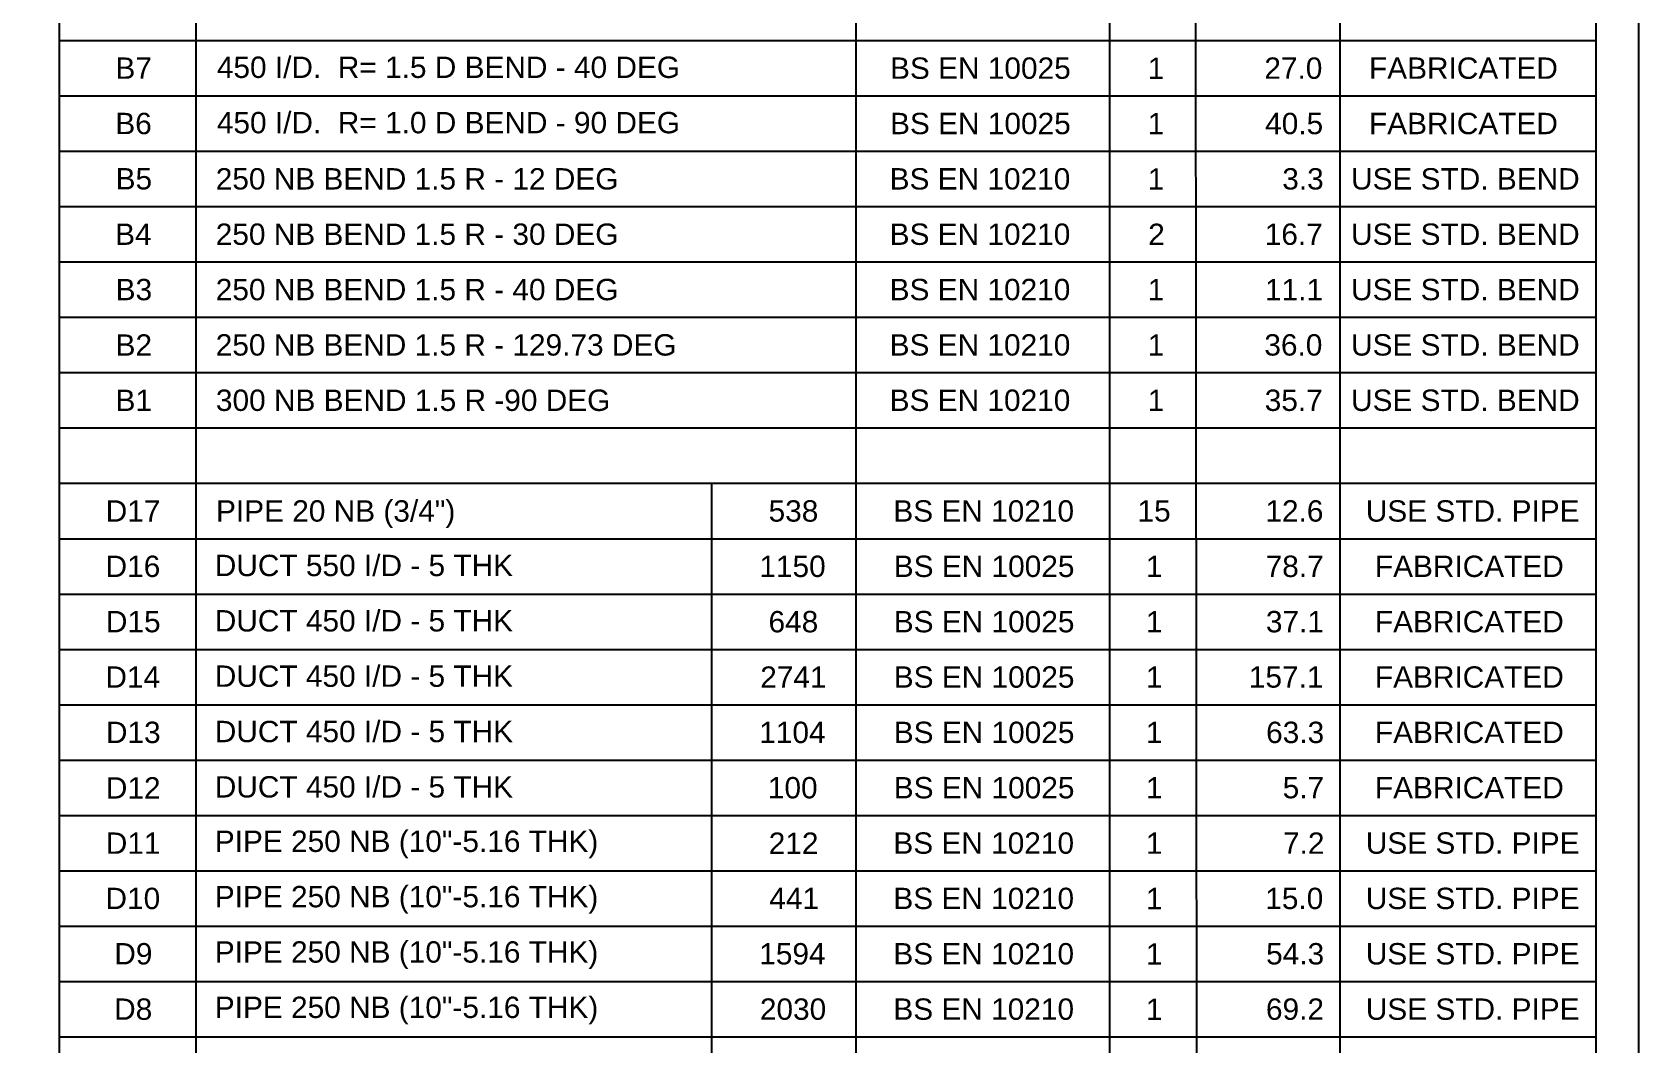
# Model space of a CAD drawing. Header units: inches. Extents: x 0 to 157513, y -28488 to 35640.
# Drawn here: x 39171 to 50460, y 7395 to 14501 of the extents above; entities that cross this region are included whole.
import ezdxf

# ---------------------------------------------------------------- set-up
doc = ezdxf.new("R2010")
doc.units = ezdxf.units.IN
doc.header["$LTSCALE"] = 400
doc.header["$MEASUREMENT"] = 0
doc.linetypes.add('0', pattern=[0])
doc.layers.add('1', color=7, linetype='0')
doc.styles.get("Standard").update_dxf_attribs({"font": 'arial.ttf'})

# ---------------------------------------------------------------- blocks, each defined once
blk = doc.blocks.new('A1 title blck promac')
at = {"color": 4, "linetype": '0'}
blk.add_lwpolyline([(2099534, -476612), (2149994, -476612), (2149994, -440972), (2099534, -440972)], close=True, dxfattribs=at)
blk.add_lwpolyline([(2100785, -476312), (2149694, -476312), (2149694, -441272), (2099834, -441272), (2099834, -470228)], dxfattribs=at)

msp = doc.modelspace()

# ---------------------------------------------------------------- linework, layer by layer
at = {"color": 4}
for p, q in [((39360.1, 31906.9), (39360.1, 4138.1)), ((40321.6, 31906.9), (40321.6, 4138.1)), ((44957.8, 31906.9), (44958.5, 4138.1)), ((46741.1, 31906.9), (46741.1, 4138.1)), ((47329.1, 31906.9), (47353.4, 4108.7)), ((48358, 31906.9), (48358, 4138.1)), ((39360.1, 14441.7), (50160, 14441.7)), ((39360.1, 14053), (50160, 14053)), ((39360.1, 13664.2), (50160, 13664.2)), ((39360.1, 13275.4), (50160, 13275.4)), ((39360.1, 12886.7), (50160, 12886.7)), ((39360.1, 12497.9), (50160, 12497.9)), ((39360.1, 12109.1), (50160, 12109.1)), ((39360.1, 11720.4), (50160, 11720.4)), ((39360.1, 11331.6), (50160, 11331.6)), ((43944.5, 11331.6), (43944.5, 4138.1)), ((39360.1, 10942.8), (50160, 10942.8)), ((39360.1, 10554), (50160, 10554)), ((39360.1, 10165.3), (50160, 10165.3)), ((39360.1, 9776.5), (50160, 9776.5)), ((39360.1, 9387.7), (50160, 9387.7)), ((39360.1, 8999), (50160, 8999)), ((39360.1, 8610.2), (50160, 8610.2)), ((39360.1, 8221.4), (50160, 8221.4)), ((39360.1, 7832.7), (50160, 7832.7)), ((39360.1, 7443.9), (50160, 7443.9))]:
    msp.add_line(p, q, dxfattribs=at)

# ---------------------------------------------------------------- block references
msp.add_blockref('A1 title blck promac', (-2099534.2, 476612.3))

# ---------------------------------------------------------------- texts
at = {"layer": '1', "color": 0}
for s, height, p in [('B7', 149.99, (39756.2, 14172.7)), ('450 I/D.  R= 1.5 D BEND - 40 DEG', 149.988, (40468.7, 14178.8)), ('BS EN 10025', 149.988, (45198.8, 14172.7)), ('1', 150, (47008.9, 14172.2)), ('27.0', 149.99, (47828.6, 14172.7)), ('FABRICATED', 149.99, (48564, 14172.7)), ('B6', 149.99, (39755.4, 13784)), ('450 I/D.  R= 1.0 D BEND - 90 DEG', 149.988, (40468.7, 13790)), ('BS EN 10025', 149.988, (45198.8, 13783.9)), ('1', 150, (47008.9, 13783.4)), ('40.5', 149.99, (47834.2, 13783.9)), ('FABRICATED', 149.99, (48564, 13783.9)), ('250 NB BEND 1.5 R - 12 DEG', 149.988, (40461.1, 13395.2)), ('BS EN 10210', 149.988, (45196, 13395.2)), ('3.3', 149.99, (47954.4, 13395.2)), ('USE STD. BEND', 149.988, (48437.8, 13395.2)), ('B5', 149.99, (39757.6, 13395.9)), ('1', 150, (47008.9, 13394.6)), ('B4', 149.99, (39754.1, 13006.4)), ('250 NB BEND 1.5 R - 30 DEG', 149.988, (40461.1, 13006.4)), ('BS EN 10210', 149.988, (45196, 13006.4)), ('2', 150, (47012.5, 13005.3)), ('16.7', 149.99, (47831.3, 13006.4)), ('USE STD. BEND', 149.988, (48437.8, 13006.4)), ('B3', 149.99, (39757.9, 12617.6)), ('250 NB BEND 1.5 R - 40 DEG', 149.988, (40461.1, 12617.6)), ('BS EN 10210', 149.988, (45196, 12617.6)), ('1', 150, (47008.9, 12617.1)), ('11.1', 149.99, (47833.2, 12617.6)), ('USE STD. BEND', 149.988, (48437.8, 12617.6)), ('B2', 149.99, (39757.3, 12227.8)), ('250 NB BEND 1.5 R - 129.73 DEG', 149.988, (40461.1, 12228.9)), ('BS EN 10210', 149.988, (45196, 12228.9)), ('1', 150, (47008.9, 12228.3)), ('36.0', 149.99, (47828.6, 12228.9)), ('USE STD. BEND', 149.988, (48437.8, 12228.9)), ('B1', 149.99, (39757.1, 11839.6)), ('300 NB BEND 1.5 R -90 DEG', 149.988, (40462.3, 11840.1)), ('BS EN 10210', 149.988, (45196, 11840.1)), ('1', 150, (47008.9, 11839.6)), ('35.7', 149.99, (47831.3, 11840.1)), ('USE STD. BEND', 149.988, (48437.8, 11840.1)), ('D17', 149.99, (39687.9, 11062.4)), ('PIPE 20 NB (3/4") ', 149.988, (40463, 11062.6)), ('538', 149.99, (44345.4, 11062.6)), ('BS EN 10210', 149.988, (45222.1, 11062.6)), ('15', 149.99, (46937.4, 11063.1)), ('12.6', 149.99, (47836.1, 11062.6)), ('USE STD. PIPE', 149.988, (48541.5, 11062.6)), ('DUCT 550 I/D - 5 THK', 149.988, (40454.4, 10679.8)), ('D16', 149.99, (39687.1, 10673.8)), ('1150', 149.99, (44280.5, 10673.8)), ('BS EN 10025', 149.988, (45224.9, 10673.8)), ('1', 150, (46996.7, 10673.3)), ('78.7', 149.99, (47837.7, 10673.8)), ('FABRICATED', 149.99, (48605.5, 10673.8)), ('D15', 149.99, (39689.3, 10285.6)), ('DUCT 450 I/D - 5 THK', 149.988, (40454.4, 10291.1)), ('648', 149.99, (44345, 10285)), ('BS EN 10025', 149.988, (45224.9, 10285)), ('1', 150, (46996.7, 10284.5)), ('37.1', 149.99, (47839.6, 10285)), ('FABRICATED', 149.99, (48605.5, 10285)), ('DUCT 450 I/D - 5 THK', 149.988, (40454.4, 9902.3)), ('2741', 149.99, (44286.3, 9895.5)), ('BS EN 10025', 149.988, (45224.9, 9896.2)), ('FABRICATED', 149.99, (48605.5, 9896.2)), ('D14', 149.99, (39685.8, 9896.1)), ('1', 150, (46996.7, 9895.7)), ('157.1', 149.99, (47719.8, 9896.8)), ('D13', 149.99, (39689.6, 9507.5)), ('DUCT 450 I/D - 5 THK', 149.988, (40454.4, 9513.5)), ('1104', 149.99, (44279.8, 9507.5)), ('BS EN 10025', 149.988, (45224.9, 9507.5)), ('1', 150, (46996.7, 9507)), ('63.3', 149.99, (47841.1, 9507.5)), ('FABRICATED', 149.99, (48605.5, 9507.5)), ('D12', 149.99, (39689, 9117.6)), ('DUCT 450 I/D - 5 THK', 149.988, (40454.4, 9124.8)), ('100', 149.99, (44340.4, 9118.7)), ('BS EN 10025', 149.988, (45224.9, 9118.7)), ('1', 150, (46996.7, 9118.2)), ('5.7', 149.99, (47957.5, 9119.5)), ('FABRICATED', 149.99, (48605.5, 9118.7)), ('D11', 149.99, (39688.8, 8729.4)), ('PIPE 250 NB (10"-5.16 THK)', 149.988, (40454.4, 8742.6)), ('212', 149.99, (44346.4, 8728.9)), ('BS EN 10210', 149.988, (45222.1, 8729.9)), ('1', 150, (46996.7, 8729.4)), ('7.2', 149.99, (47959.7, 8729.4)), ('USE STD. PIPE', 149.988, (48541.5, 8729.9)), ('D10', 149.99, (39686.5, 8341.2)), ('PIPE 250 NB (10"-5.16 THK)', 149.988, (40454.4, 8353.9)), ('441', 149.99, (44350, 8341)), ('BS EN 10210', 149.988, (45222.1, 8341.2)), ('1', 150, (46996.7, 8340.7)), ('15.0', 149.99, (47835, 8341.2)), ('USE STD. PIPE', 149.988, (48541.5, 8341.2)), ('D9', 149.99, (39748.3, 7952.4)), ('PIPE 250 NB (10"-5.16 THK)', 149.988, (40454.4, 7965.1)), ('1594', 149.99, (44279.8, 7952.4)), ('BS EN 10210', 149.988, (45222.1, 7952.4)), ('1', 150, (46996.7, 7951.9)), ('54.3', 149.99, (47841.1, 7952.4)), ('USE STD. PIPE', 149.988, (48541.5, 7952.4)), ('D8', 149.99, (39747.1, 7563.6)), ('PIPE 250 NB (10"-5.16 THK)', 149.988, (40454.4, 7576.3)), ('2030', 149.99, (44284, 7563.6)), ('BS EN 10210', 149.988, (45222.1, 7563.6)), ('1', 150, (46996.7, 7563.1)), ('69.2', 149.99, (47839.9, 7563.6)), ('USE STD. PIPE', 149.988, (48541.5, 7563.6))]:
    msp.add_text(s, height=height, dxfattribs=at).set_placement(p)

doc.saveas('drawing.dxf')
